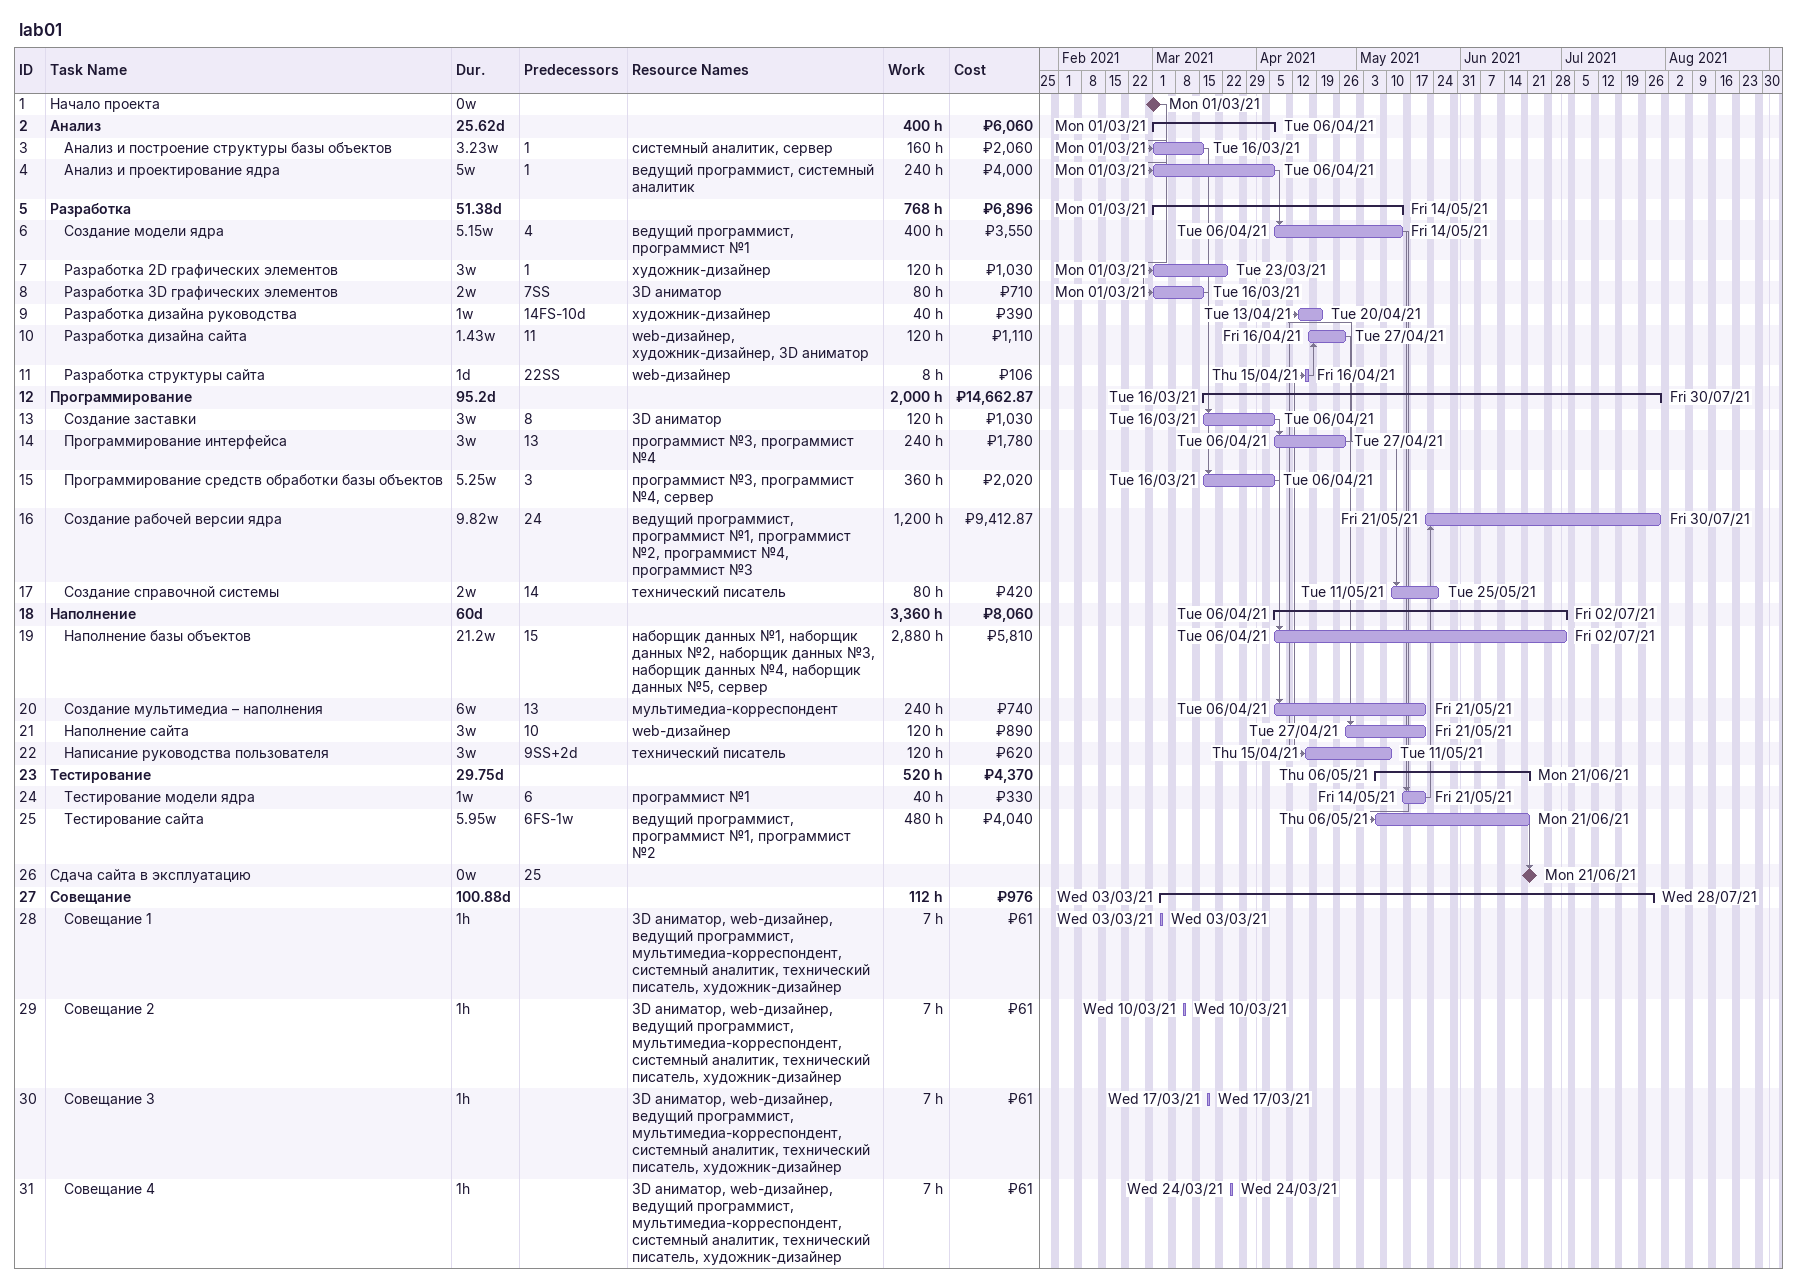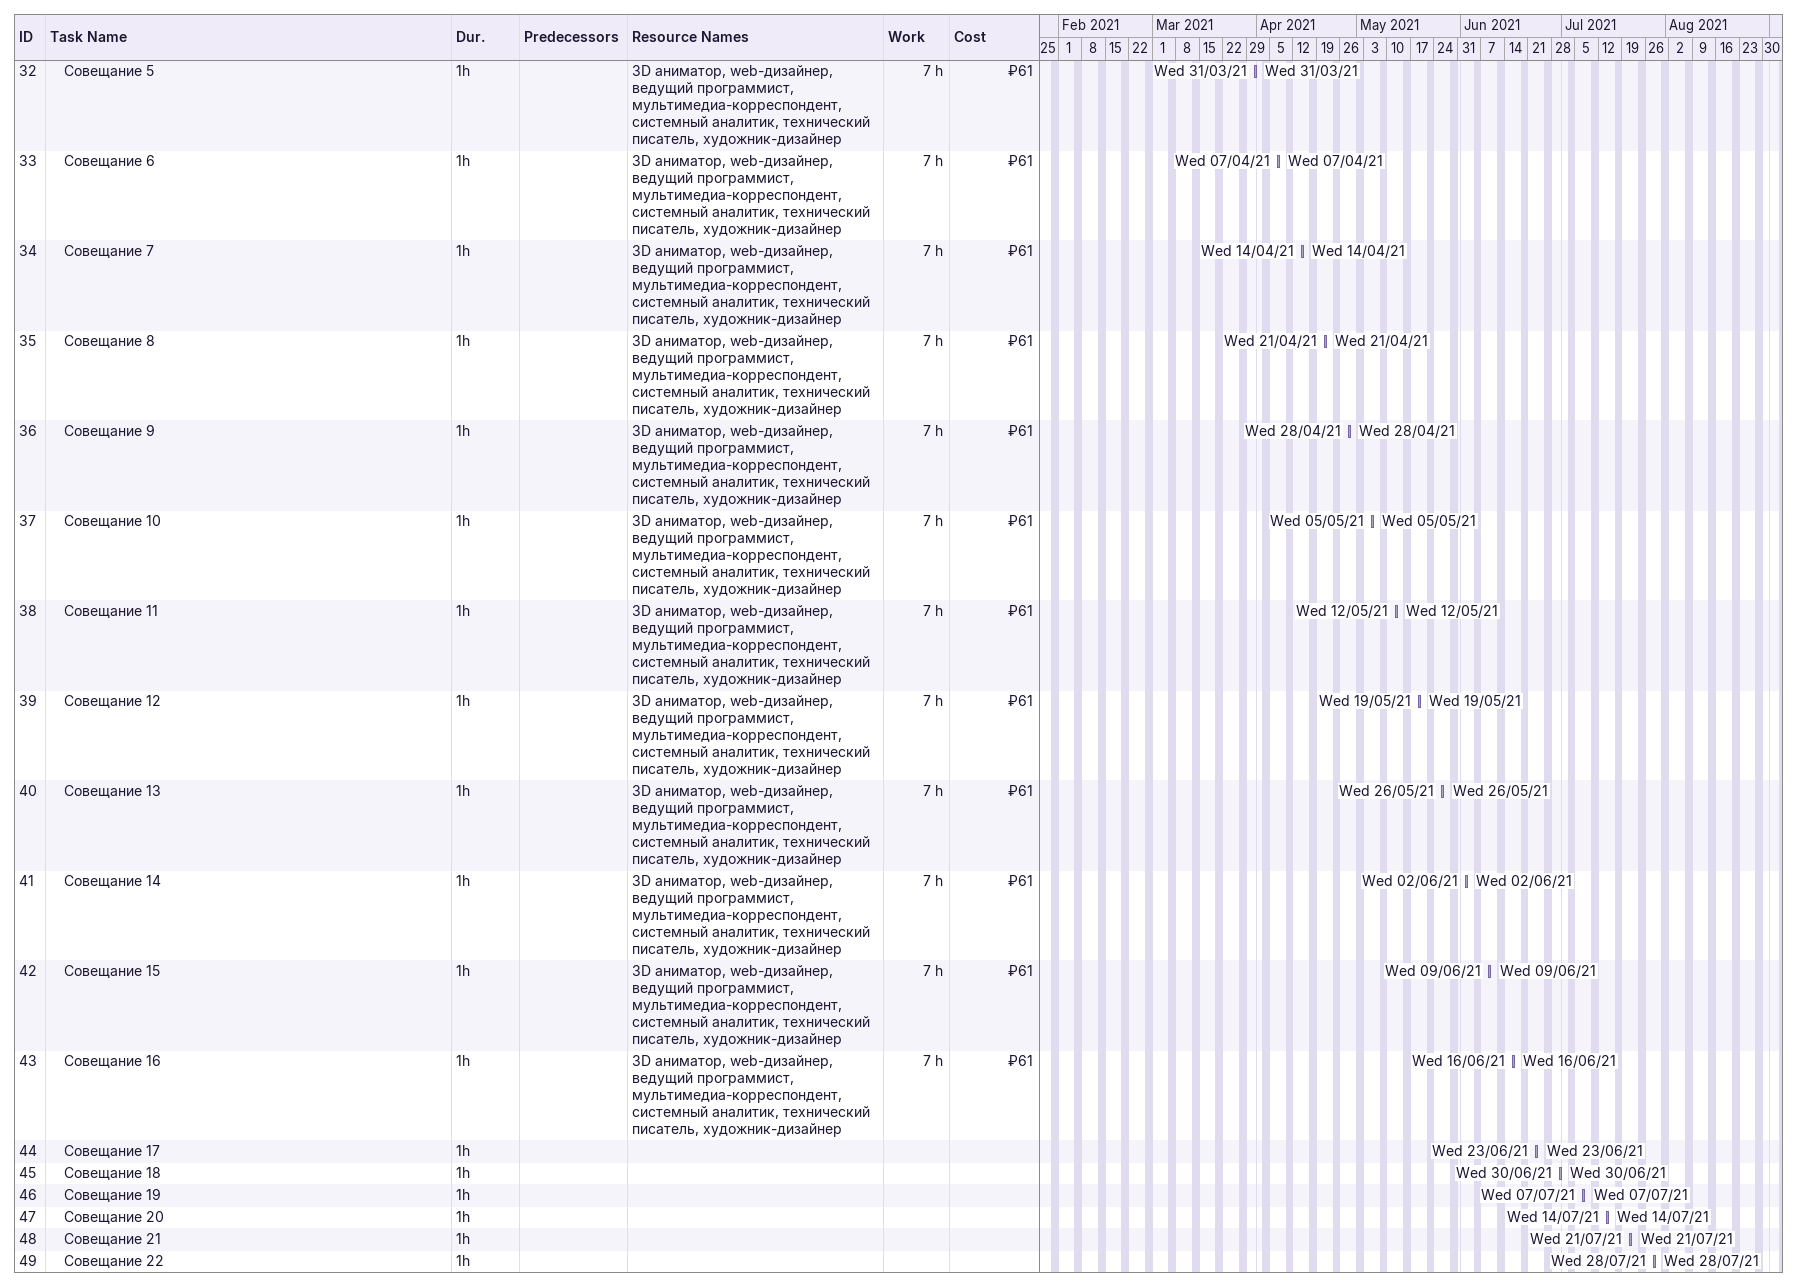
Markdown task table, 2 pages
lab01

| ID | Level | Task | Duration | Start | Finish | Predecessors | Resources | Work (h) | Cost (₽) |
|---|---|---|---|---|---|---|---|---|---|
| 1 | 1 | Начало проекта | 0w | 2021-03-01 | 2021-03-01 |  |  |  |  |
| 2 | 1 | **Анализ** | 25.62d | 2021-03-01 | 2021-04-06 |  |  | 400 | 6060 |
| 3 | 2 | Анализ и построение структуры базы объектов | 3.23w | 2021-03-01 | 2021-03-16 | 1 | системный аналитик, сервер | 160 | 2060 |
| 4 | 2 | Анализ и проектирование ядра | 5w | 2021-03-01 | 2021-04-06 | 1 | ведущий программист, системный аналитик | 240 | 4000 |
| 5 | 1 | **Разработка** | 51.38d | 2021-03-01 | 2021-05-14 |  |  | 768 | 6896 |
| 6 | 2 | Создание модели ядра | 5.15w | 2021-04-06 | 2021-05-14 | 4 | ведущий программист, программист №1 | 400 | 3550 |
| 7 | 2 | Разработка 2D графических элементов | 3w | 2021-03-01 | 2021-03-23 | 1 | художник-дизайнер | 120 | 1030 |
| 8 | 2 | Разработка 3D графических элементов | 2w | 2021-03-01 | 2021-03-16 | 7SS | 3D аниматор | 80 | 710 |
| 9 | 2 | Разработка дизайна руководства | 1w | 2021-04-13 | 2021-04-20 | 14FS-10d | художник-дизайнер | 40 | 390 |
| 10 | 2 | Разработка дизайна сайта | 1.43w | 2021-04-16 | 2021-04-27 | 11 | web-дизайнер, художник-дизайнер, 3D аниматор | 120 | 1110 |
| 11 | 2 | Разработка структуры сайта | 1d | 2021-04-15 | 2021-04-16 | 22SS | web-дизайнер | 8 | 106 |
| 12 | 1 | **Программирование** | 95.2d | 2021-03-16 | 2021-07-30 |  |  | 2000 | 14662.87 |
| 13 | 2 | Создание заставки | 3w | 2021-03-16 | 2021-04-06 | 8 | 3D аниматор | 120 | 1030 |
| 14 | 2 | Программирование интерфейса | 3w | 2021-04-06 | 2021-04-27 | 13 | программист №3, программист №4 | 240 | 1780 |
| 15 | 2 | Программирование средств обработки базы объектов | 5.25w | 2021-03-16 | 2021-04-06 | 3 | программист №3, программист №4, сервер | 360 | 2020 |
| 16 | 2 | Создание рабочей версии ядра | 9.82w | 2021-05-21 | 2021-07-30 | 24 | ведущий программист, программист №1, программист №2, программист №4, программист №3 | 1200 | 9412.87 |
| 17 | 2 | Создание справочной системы | 2w | 2021-05-11 | 2021-05-25 | 14 | технический писатель | 80 | 420 |
| 18 | 1 | **Наполнение** | 60d | 2021-04-06 | 2021-07-02 |  |  | 3360 | 8060 |
| 19 | 2 | Наполнение базы объектов | 21.2w | 2021-04-06 | 2021-07-02 | 15 | наборщик данных №1, наборщик данных №2, наборщик данных №3, наборщик данных №4, наборщик данных №5, сервер | 2880 | 5810 |
| 20 | 2 | Создание мультимедиа – наполнения | 6w | 2021-04-06 | 2021-05-21 | 13 | мультимедиа-корреспондент | 240 | 740 |
| 21 | 2 | Наполнение сайта | 3w | 2021-04-27 | 2021-05-21 | 10 | web-дизайнер | 120 | 890 |
| 22 | 2 | Написание руководства пользователя | 3w | 2021-04-15 | 2021-05-11 | 9SS+2d | технический писатель | 120 | 620 |
| 23 | 1 | **Тестирование** | 29.75d | 2021-05-06 | 2021-06-21 |  |  | 520 | 4370 |
| 24 | 2 | Тестирование модели ядра | 1w | 2021-05-14 | 2021-05-21 | 6 | программист №1 | 40 | 330 |
| 25 | 2 | Тестирование сайта | 5.95w | 2021-05-06 | 2021-06-21 | 6FS-1w | ведущий программист, программист №1, программист №2 | 480 | 4040 |
| 26 | 1 | Сдача сайта в эксплуатацию | 0w | 2021-06-21 | 2021-06-21 | 25 |  |  |  |
| 27 | 1 | **Совещание** | 100.88d | 2021-03-03 | 2021-07-28 |  |  | 112 | 976 |
| 28 | 2 | Совещание 1 | 1h | 2021-03-03 | 2021-03-03 |  | 3D аниматор, web-дизайнер, ведущий программист, мультимедиа-корреспондент, системный аналитик, технический писатель, художник-дизайнер | 7 | 61 |
| 29 | 2 | Совещание 2 | 1h | 2021-03-10 | 2021-03-10 |  | 3D аниматор, web-дизайнер, ведущий программист, мультимедиа-корреспондент, системный аналитик, технический писатель, художник-дизайнер | 7 | 61 |
| 30 | 2 | Совещание 3 | 1h | 2021-03-17 | 2021-03-17 |  | 3D аниматор, web-дизайнер, ведущий программист, мультимедиа-корреспондент, системный аналитик, технический писатель, художник-дизайнер | 7 | 61 |
| 31 | 2 | Совещание 4 | 1h | 2021-03-24 | 2021-03-24 |  | 3D аниматор, web-дизайнер, ведущий программист, мультимедиа-корреспондент, системный аналитик, технический писатель, художник-дизайнер | 7 | 61 |
| 32 | 2 | Совещание 5 | 1h | 2021-03-31 | 2021-03-31 |  | 3D аниматор, web-дизайнер, ведущий программист, мультимедиа-корреспондент, системный аналитик, технический писатель, художник-дизайнер | 7 | 61 |
| 33 | 2 | Совещание 6 | 1h | 2021-04-07 | 2021-04-07 |  | 3D аниматор, web-дизайнер, ведущий программист, мультимедиа-корреспондент, системный аналитик, технический писатель, художник-дизайнер | 7 | 61 |
| 34 | 2 | Совещание 7 | 1h | 2021-04-14 | 2021-04-14 |  | 3D аниматор, web-дизайнер, ведущий программист, мультимедиа-корреспондент, системный аналитик, технический писатель, художник-дизайнер | 7 | 61 |
| 35 | 2 | Совещание 8 | 1h | 2021-04-21 | 2021-04-21 |  | 3D аниматор, web-дизайнер, ведущий программист, мультимедиа-корреспондент, системный аналитик, технический писатель, художник-дизайнер | 7 | 61 |
| 36 | 2 | Совещание 9 | 1h | 2021-04-28 | 2021-04-28 |  | 3D аниматор, web-дизайнер, ведущий программист, мультимедиа-корреспондент, системный аналитик, технический писатель, художник-дизайнер | 7 | 61 |
| 37 | 2 | Совещание 10 | 1h | 2021-05-05 | 2021-05-05 |  | 3D аниматор, web-дизайнер, ведущий программист, мультимедиа-корреспондент, системный аналитик, технический писатель, художник-дизайнер | 7 | 61 |
| 38 | 2 | Совещание 11 | 1h | 2021-05-12 | 2021-05-12 |  | 3D аниматор, web-дизайнер, ведущий программист, мультимедиа-корреспондент, системный аналитик, технический писатель, художник-дизайнер | 7 | 61 |
| 39 | 2 | Совещание 12 | 1h | 2021-05-19 | 2021-05-19 |  | 3D аниматор, web-дизайнер, ведущий программист, мультимедиа-корреспондент, системный аналитик, технический писатель, художник-дизайнер | 7 | 61 |
| 40 | 2 | Совещание 13 | 1h | 2021-05-26 | 2021-05-26 |  | 3D аниматор, web-дизайнер, ведущий программист, мультимедиа-корреспондент, системный аналитик, технический писатель, художник-дизайнер | 7 | 61 |
| 41 | 2 | Совещание 14 | 1h | 2021-06-02 | 2021-06-02 |  | 3D аниматор, web-дизайнер, ведущий программист, мультимедиа-корреспондент, системный аналитик, технический писатель, художник-дизайнер | 7 | 61 |
| 42 | 2 | Совещание 15 | 1h | 2021-06-09 | 2021-06-09 |  | 3D аниматор, web-дизайнер, ведущий программист, мультимедиа-корреспондент, системный аналитик, технический писатель, художник-дизайнер | 7 | 61 |
| 43 | 2 | Совещание 16 | 1h | 2021-06-16 | 2021-06-16 |  | 3D аниматор, web-дизайнер, ведущий программист, мультимедиа-корреспондент, системный аналитик, технический писатель, художник-дизайнер | 7 | 61 |
| 44 | 2 | Совещание 17 | 1h | 2021-06-23 | 2021-06-23 |  |  |  |  |
| 45 | 2 | Совещание 18 | 1h | 2021-06-30 | 2021-06-30 |  |  |  |  |
| 46 | 2 | Совещание 19 | 1h | 2021-07-07 | 2021-07-07 |  |  |  |  |
| 47 | 2 | Совещание 20 | 1h | 2021-07-14 | 2021-07-14 |  |  |  |  |
| 48 | 2 | Совещание 21 | 1h | 2021-07-21 | 2021-07-21 |  |  |  |  |
| 49 | 2 | Совещание 22 | 1h | 2021-07-28 | 2021-07-28 |  |  |  |  |
